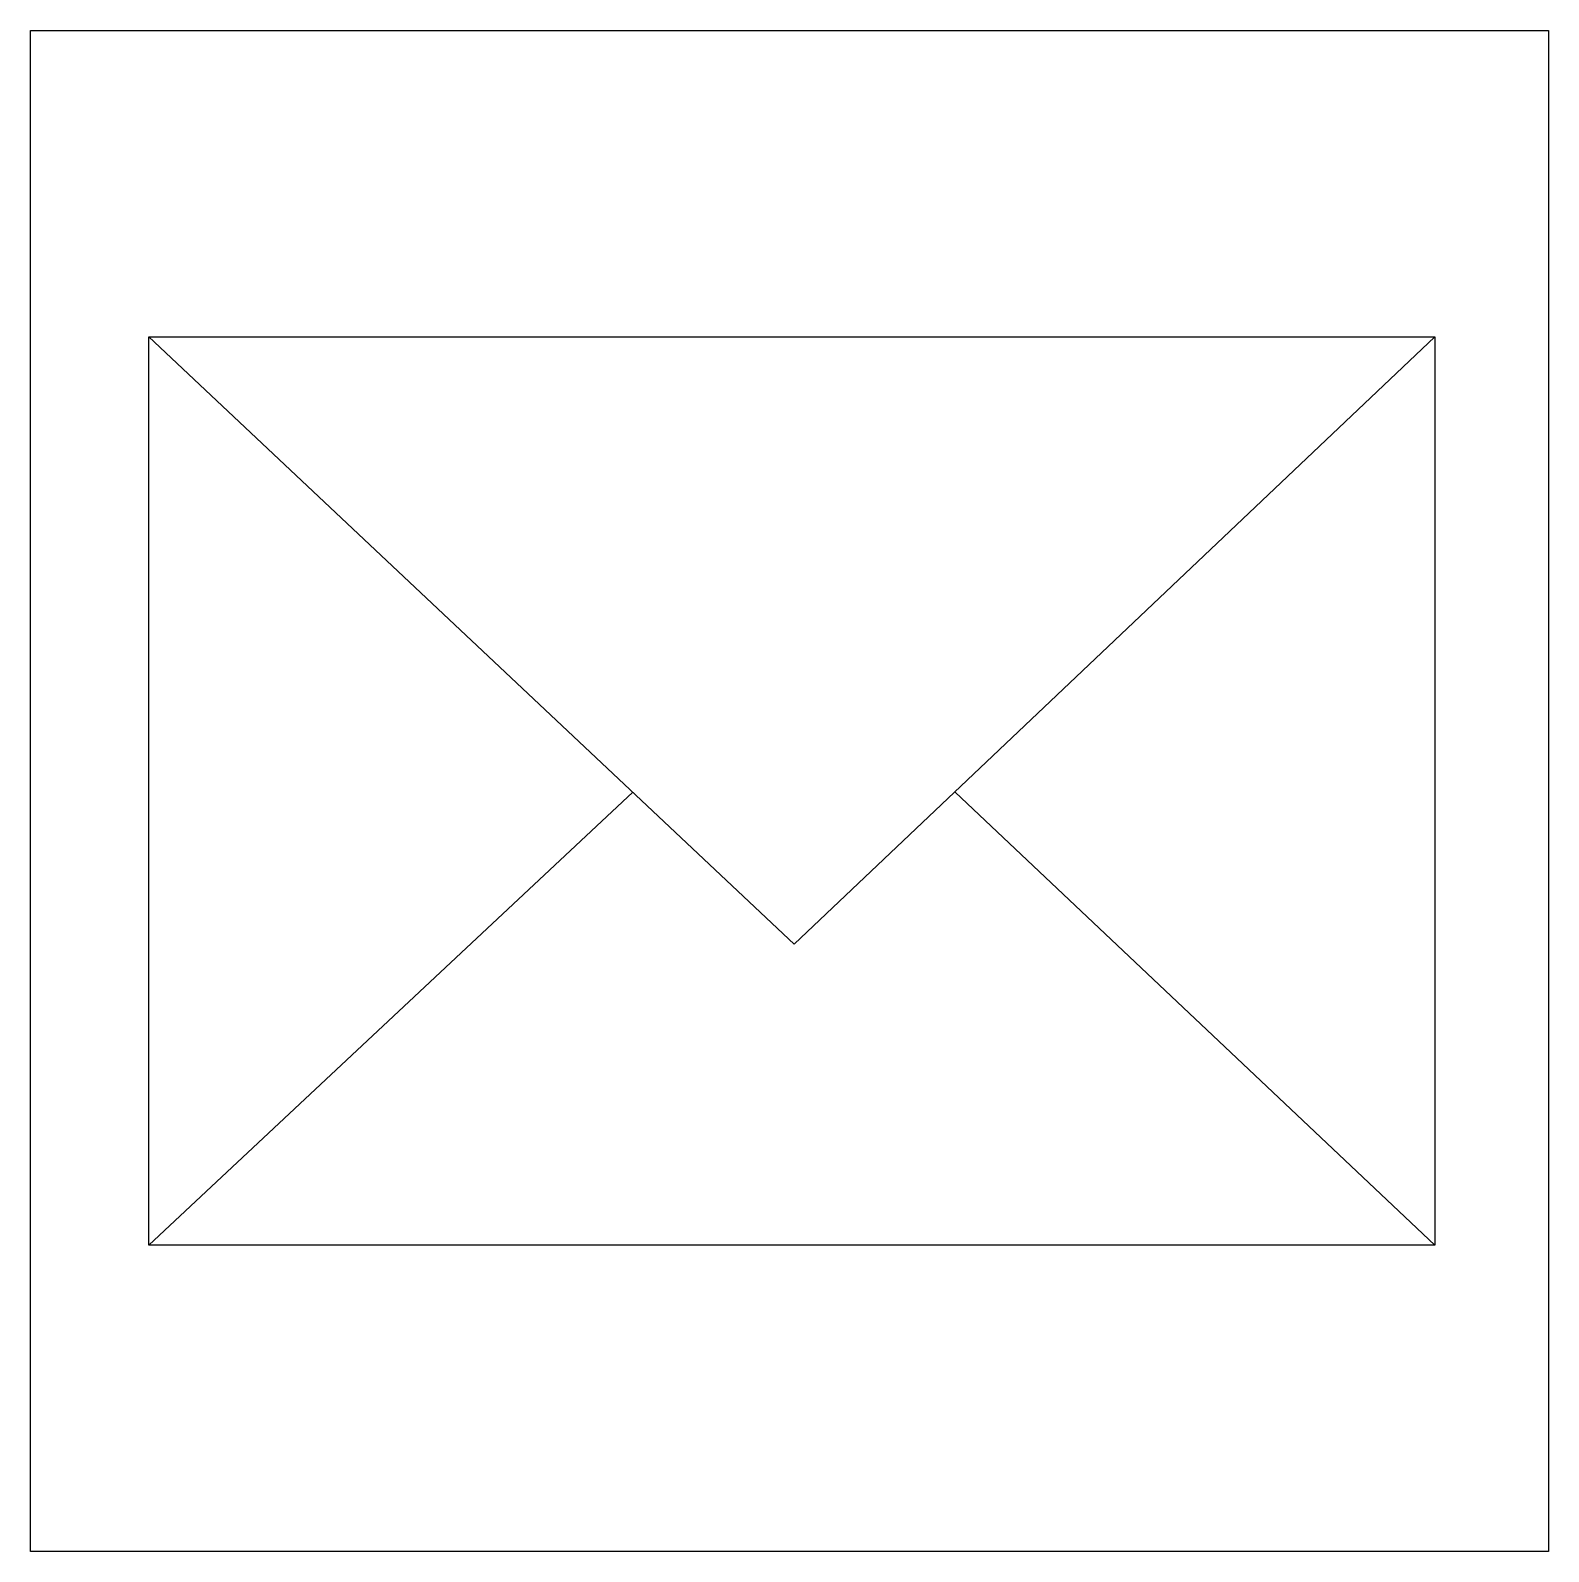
# Model space of a CAD drawing. Extents: x 0 to 40, y 0 to 40.1.
import ezdxf

# ---------------------------------------------------------------- set-up
doc = ezdxf.new("R2010")
doc.units = 0
doc.header["$MEASUREMENT"] = 0
doc.layers.get('0').update_dxf_attribs({"linetype": 'CONTINUOUS'})

msp = doc.modelspace()

# ---------------------------------------------------------------- linework, layer by layer
at = {"color": 0, "linetype": 'ByBlock'}
for p, q in [((3.119, 32), (20.119, 16)), ((20.119, 16), (37, 32)), ((37, 32), (37, 8.07)), ((15.869, 20), (3.119, 8.07)), ((37, 8.07), (24.369, 20))]:
    msp.add_line(p, q, dxfattribs=at)
for points in [[(0, 0), (0, 40.07), (40, 40.07), (40, 0)], [(3.119, 8.07), (3.119, 32), (37, 32), (37, 8.07)]]:
    msp.add_lwpolyline(points, close=True, dxfattribs=at)

doc.saveas('drawing.dxf')
